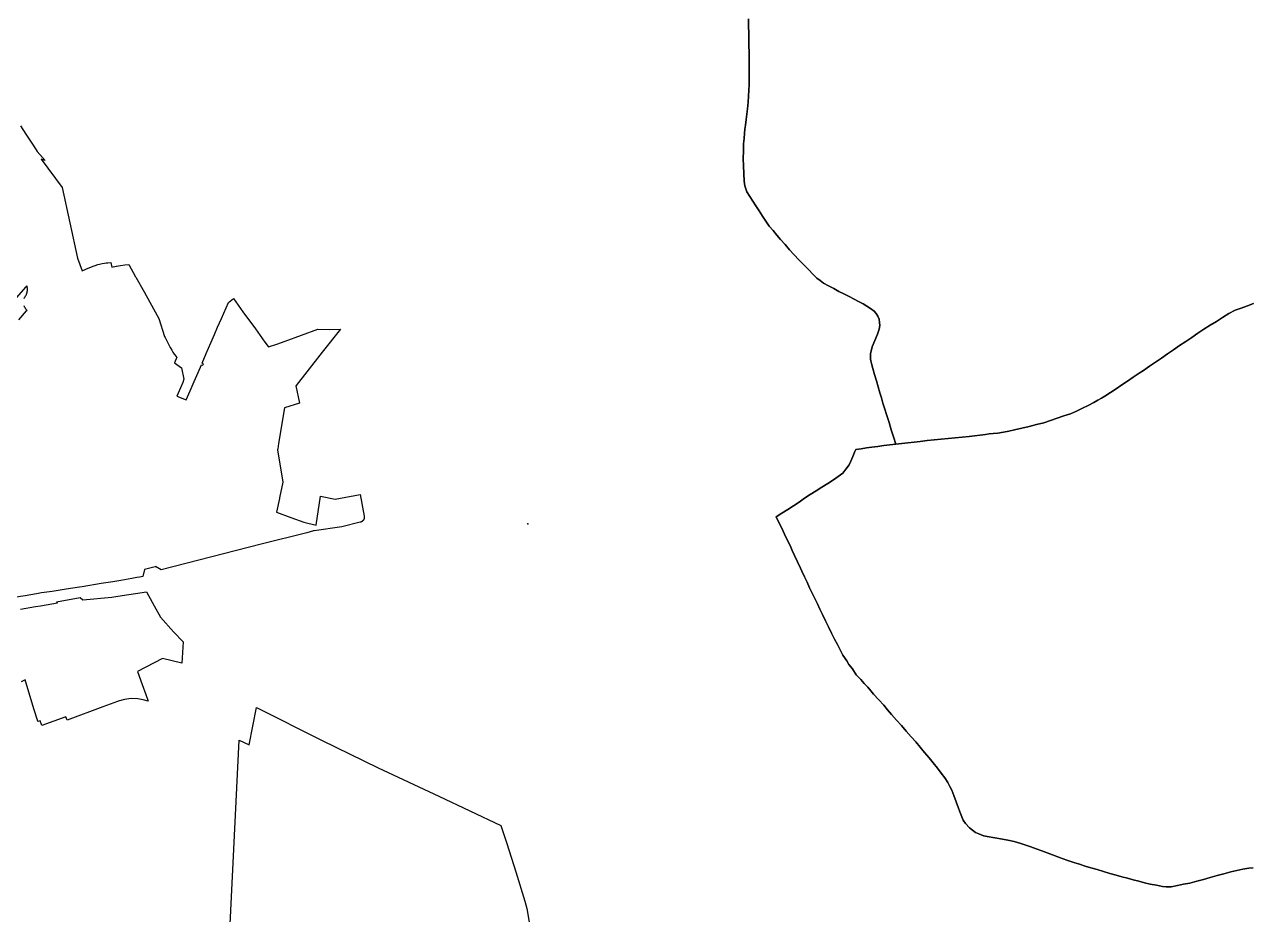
# Model space of a CAD drawing. Header units: inches. Extents: x 11258954 to 11313122, y 3645444 to 3695200.
# Drawn here: x 11271801 to 11279804, y 3666694 to 3672506 of the extents above; entities that cross this region are included whole.
import ezdxf

# ---------------------------------------------------------------- set-up
doc = ezdxf.new("R2010")
doc.units = ezdxf.units.IN
doc.header["$MEASUREMENT"] = 0
for name, color, linetype in [('EnterpriseZone', 103, 'Continuous'), ('PollingPlace', 42, 'Continuous'), ('VotingPrecinct', 233, 'Continuous'), ('Ward', 133, 'Continuous')]:
    doc.layers.add(name, color=color, linetype=linetype)

msp = doc.modelspace()

# ---------------------------------------------------------------- linework, layer by layer
at = {"layer": 'EnterpriseZone'}
for points in [[(11271774.6315, 3671845.246, 0), (11271810.099, 3671790.6215, 0), (11271843.749, 3671738.7955, 0), (11271876.5475, 3671688.281, 0), (11271884.1565, 3671676.5625, 0), (11271935.219, 3671618.8125, 0), (11271910.6565, 3671627.3125, 0), (11272046.125, 3671440.875, 0), (11272147.5, 3670980.5, 0), (11272176.969, 3670898.5625, 0), (11272201.729, 3670908.936, 0), (11272237.958, 3670922.9825, 0), (11272280.344, 3670938.125, 0), (11272290.9375, 3670941.375, 0), (11272307.0625, 3670945.5, 0), (11272323.217, 3670948.5245, 0), (11272334.4375, 3670950.0625, 0), (11272345.715, 3670950.882, 0), (11272363.625, 3670951.8125, 0), (11272371.344, 3670922.625, 0), (11272400.125, 3670928.375, 0), (11272401.7815, 3670928.625, 0), (11272428.5315, 3670932.8125, 0), (11272455.719, 3670937.1875, 0), (11272481.8125, 3670939.6875, 0), (11272526.25, 3670859.25, 0), (11272527.719, 3670856.625, 0), (11272581.125, 3670759.4375, 0), (11272642.094, 3670650.125, 0), (11272676.875, 3670585.5, 0), (11272715.9375, 3670469.8125, 0), (11272720.2815, 3670461.375, 0), (11272752.8125, 3670397.875, 0), (11272762.844, 3670380.375, 0), (11272769.844, 3670366.625, 0), (11272778.844, 3670354.375, 0), (11272790.25, 3670338.1875, 0), (11272795.3125, 3670332.8125, 0), (11272779.469, 3670297.6875, 0), (11272825.844, 3670263.375, 0), (11272840.9065, 3670189.75, 0), (11272833.75, 3670169.0625, 0), (11272804.25, 3670099.1875, 0), (11272795.5825, 3670079.5715, 0), (11272856.8135, 3670055.086, 0), (11272882.636, 3670114.7365, 0), (11272908.4585, 3670174.387, 0), (11272934.2815, 3670234.0375, 0), (11272956.131, 3670284.5115, 0), (11272965.308, 3670280.5385, 0), (11272969.281, 3670289.7155, 0), (11272960.104, 3670293.6885, 0), (11272987.913, 3670357.9275, 0), (11273018.1055, 3670427.6725, 0), (11273041.942, 3670482.735, 0), (11273061.8055, 3670528.62, 0), (11273087.2165, 3670587.3205, 0), (11273132.402, 3670691.699, 0), (11273165.1315, 3670716.088, 0), (11273227.235, 3670630.4315, 0), (11273308.3045, 3670518.617, 0), (11273370.632, 3670432.6515, 0), (11273392.2765, 3670402.799, 0), (11273394.091, 3670400.2965, 0), (11273448.281, 3670418.6835, 0), (11273503.6535, 3670437.4725, 0), (11273716.5985, 3670516.303, 0), (11273789.7578, 3670513.626, 0), (11273862.9115, 3670516.4535, 0), (11273745.1595, 3670366.819, 0), (11273729.528, 3670346.8665, 0), (11273573.456, 3670147.658, 0), (11273571.8345, 3670145.6, 0), (11273596.073, 3670034.3295, 0), (11273497.925, 3670003.152, 0), (11273459.705, 3669770.327, 0), (11273453.9005, 3669734.9645, 0), (11273452.7305, 3669727.8355, 0), (11273488.2015, 3669516.9535, 0), (11273466.085, 3669415.7415, 0), (11273465.093, 3669411.2025, 0), (11273445.5055, 3669321.564, 0), (11273539.5975, 3669287.7015, 0), (11273624.2805, 3669257.2255, 0), (11273704.4735, 3669235.823, 0), (11273733.497, 3669424.949, 0), (11273830.032, 3669407.156, 0), (11273864.8415, 3669413.542, 0), (11273992.7075, 3669436.999, 0), (11274018.615, 3669295.7755, 0), (11274018.6805, 3669295.4075, 0), (11274018.742, 3669295.0385, 0), (11274018.7995, 3669294.669, 0), (11274018.8535, 3669294.299, 0), (11274018.903, 3669293.9285, 0), (11274018.949, 3669293.5575, 0), (11274018.9905, 3669293.186, 0), (11274019.0285, 3669292.814, 0), (11274019.062, 3669292.442, 0), (11274019.092, 3669292.069, 0), (11274019.118, 3669291.696, 0), (11274019.14, 3669291.323, 0), (11274019.158, 3669290.9495, 0), (11274019.1715, 3669290.576, 0), (11274019.1815, 3669290.202, 0), (11274019.1875, 3669289.8285, 0), (11274019.1895, 3669289.4545, 0), (11274019.1875, 3669289.0805, 0), (11274019.1815, 3669288.707, 0), (11274019.1715, 3669288.333, 0), (11274019.1575, 3669287.9595, 0), (11274019.139, 3669287.586, 0), (11274019.117, 3669287.213, 0), (11274019.091, 3669286.84, 0), (11274019.061, 3669286.467, 0), (11274019.0275, 3669286.095, 0), (11274018.9895, 3669285.723, 0), (11274018.9475, 3669285.3515, 0), (11274018.9015, 3669284.9805, 0), (11274018.8515, 3669284.61, 0), (11274018.798, 3669284.24, 0), (11274018.74, 3669283.8705, 0), (11274018.6785, 3669283.5015, 0), (11274018.613, 3669283.1335, 0), (11274018.5435, 3669282.7665, 0), (11274018.47, 3669282.3995, 0), (11274018.3925, 3669282.034, 0), (11274018.311, 3669281.669, 0), (11274018.226, 3669281.305, 0), (11274018.137, 3669280.942, 0), (11274018.044, 3669280.58, 0), (11274017.9475, 3669280.2185, 0), (11274017.8465, 3669279.8585, 0), (11274017.742, 3669279.4995, 0), (11274017.634, 3669279.142, 0), (11274017.5215, 3669278.785, 0), (11274017.406, 3669278.4295, 0), (11274017.286, 3669278.0755, 0), (11274017.1625, 3669277.7225, 0), (11274017.0355, 3669277.371, 0), (11274016.9045, 3669277.021, 0), (11274016.7695, 3669276.672, 0), (11274016.631, 3669276.325, 0), (11274016.489, 3669275.979, 0), (11274016.343, 3669275.635, 0), (11274016.1935, 3669275.292, 0), (11274016.0405, 3669274.951, 0), (11274015.8835, 3669274.6115, 0), (11274015.723, 3669274.274, 0), (11274015.559, 3669273.938, 0), (11274015.3915, 3669273.604, 0), (11274015.2205, 3669273.2715, 0), (11274015.0455, 3669272.941, 0), (11274014.8675, 3669272.6125, 0), (11274014.686, 3669272.2855, 0), (11274014.5005, 3669271.9605, 0), (11274014.312, 3669271.638, 0), (11274014.12, 3669271.317, 0), (11274013.9245, 3669270.9985, 0), (11274013.7255, 3669270.682, 0), (11274013.523, 3669270.3675, 0), (11274013.3175, 3669270.0555, 0), (11274013.1085, 3669269.7455, 0), (11274012.8965, 3669269.4375, 0), (11274012.681, 3669269.132, 0), (11274012.462, 3669268.829, 0), (11274012.24, 3669268.528, 0), (11274012.015, 3669268.2295, 0), (11274011.7865, 3669267.9335, 0), (11274011.555, 3669267.64, 0), (11274011.3205, 3669267.349, 0), (11274011.0825, 3669267.0605, 0), (11274010.842, 3669266.7745, 0), (11274010.598, 3669266.491, 0), (11274010.351, 3669266.21, 0), (11274010.1015, 3669265.932, 0), (11274009.8485, 3669265.6565, 0), (11274009.5925, 3669265.384, 0), (11274009.334, 3669265.114, 0), (11274009.0725, 3669264.8465, 0), (11274008.8085, 3669264.5825, 0), (11274008.541, 3669264.321, 0), (11274008.271, 3669264.062, 0), (11274007.9985, 3669263.8065, 0), (11274007.723, 3669263.5535, 0), (11274007.445, 3669263.3035, 0), (11274007.1645, 3669263.0565, 0), (11274006.881, 3669262.8125, 0), (11274006.595, 3669262.572, 0), (11274006.3065, 3669262.334, 0), (11274006.0155, 3669262.0995, 0), (11274005.722, 3669261.8675, 0), (11274005.426, 3669261.6395, 0), (11274005.1275, 3669261.414, 0), (11274004.827, 3669261.192, 0), (11274004.524, 3669260.973, 0), (11274004.2185, 3669260.7575, 0), (11274003.9105, 3669260.5455, 0), (11274003.6005, 3669260.3365, 0), (11274003.2885, 3669260.1305, 0), (11274002.974, 3669259.928, 0), (11274002.6575, 3669259.7295, 0), (11274002.339, 3669259.5335, 0), (11274002.018, 3669259.3415, 0), (11274001.6955, 3669259.153, 0), (11274001.3705, 3669258.9675, 0), (11274001.044, 3669258.786, 0), (11274000.7155, 3669258.6075, 0), (11274000.385, 3669258.4325, 0), (11274000.0525, 3669258.2615, 0), (11273999.7185, 3669258.094, 0), (11273999.3825, 3669257.9295, 0), (11273999.0445, 3669257.769, 0), (11273998.7055, 3669257.6125, 0), (11273998.3645, 3669257.459, 0), (11273998.0215, 3669257.3095, 0), (11273997.6775, 3669257.1635, 0), (11273997.3315, 3669257.0215, 0), (11273996.9845, 3669256.883, 0), (11273996.6355, 3669256.748, 0), (11273996.2855, 3669256.617, 0), (11273995.934, 3669256.4895, 0), (11273995.581, 3669256.366, 0), (11273995.227, 3669256.2465, 0), (11273994.8715, 3669256.13, 0), (11273994.515, 3669256.018, 0), (11273994.157, 3669255.9095, 0), (11273993.7985, 3669255.805, 0), (11273993.438, 3669255.7045, 0), (11273993.077, 3669255.6075, 0), (11273992.715, 3669255.5145, 0), (11273992.705, 3669255.512, 0), (11273871.601, 3669225.116, 0), (11273692.6925, 3669199.3715, 0), (11273687.2925, 3669198.5945, 0), (11273643.782, 3669187.484, 0), (11273346.792, 3669111.6475, 0), (11272692.7775, 3668944.644, 0), (11272655.9695, 3668966.0065, 0), (11272653.4905, 3668964.8855, 0), (11272583.5315, 3668946.5625, 0), (11272574.344, 3668901, 0), (11272552.719, 3668897.5, 0), (11272535.1875, 3668894.625, 0), (11272500.719, 3668887.75, 0), (11272430.9375, 3668875.5625, 0), (11272377.125, 3668866.125, 0), (11272301.844, 3668856.375, 0), (11272177.344, 3668834.8125, 0), (11272159.3125, 3668831.875, 0), (11272072.1565, 3668817.8125, 0), (11272007.4375, 3668807.625, 0), (11271982.4065, 3668803.6875, 0), (11271912.844, 3668793.9375, 0), (11271878.8125, 3668789.125, 0), (11271804.988, 3668776.0785, 0), (11271731.8565, 3668763.5865, 0)], [(11271799.469, 3670717.0625, 0), (11271801.6875, 3670722.75, 0), (11271804.344, 3670728.1875, 0), (11271807.4375, 3670733.4375, 0), (11271810, 3670737, 0), (11271811.469, 3670739.75, 0), (11271813.0625, 3670743.0625, 0), (11271814.0625, 3670745.4375, 0), (11271814.469, 3670746.375, 0), (11271815.719, 3670749.75, 0), (11271816.844, 3670753.25, 0), (11271817.7815, 3670756.75, 0), (11271818.5625, 3670760.25, 0), (11271819.219, 3670763.875, 0), (11271819.6875, 3670767.4375, 0), (11271820, 3670771.125, 0), (11271820.1565, 3670774.6875, 0), (11271820.125, 3670778.3125, 0), (11271819.9375, 3670782, 0), (11271819.594, 3670785.625, 0), (11271819.094, 3670789.25, 0), (11271818.4375, 3670792.8125, 0), (11271817.625, 3670796.375, 0), (11271816.5625, 3670800.0625, 0), (11271808.0315, 3670790.1875, 0), (11271719.0315, 3670688.375, 0)], [(11271764.625, 3670577.5625, 0), (11271813.844, 3670635.5625, 0), (11271817.969, 3670639.4375, 0), (11271814.4375, 3670643.0625, 0), (11271810.5625, 3670647.75, 0), (11271807.094, 3670652.75, 0), (11271804.0315, 3670658, 0), (11271801.4065, 3670663.5, 0), (11271799.25, 3670669.25, 0)], [(11271775.4, 3668688.4685, 0), (11271872.0525, 3668704.6235, 0), (11271905.205, 3668710.165, 0), (11272015.643, 3668728.6245, 0), (11272009.1045, 3668736.185, 0), (11272164.119, 3668764.799, 0), (11272181.281, 3668747.9205, 0), (11272370.611, 3668765.7975, 0), (11272410.7325, 3668772.012, 0), (11272597.863, 3668801.2425, 0), (11272634.7755, 3668733.2115, 0), (11272647.175, 3668710.3585, 0), (11272687.8435, 3668635.118, 0), (11272773.854, 3668539.5945, 0), (11272836.9065, 3668474.1875, 0), (11272827.8255, 3668335.7585, 0), (11272702.7945, 3668366.855, 0), (11272538.2755, 3668281.637, 0), (11272569.439, 3668195.725, 0), (11272592.4505, 3668130.3775, 0), (11272608.0075, 3668086.198, 0), (11272574.6384, 3668096.555, 0), (11272540.231, 3668102.629, 0), (11272497.2014, 3668104.1684, 0), (11272454.4552, 3668099.0027, 0), (11272413.031, 3668087.2575, 0), (11272408.491, 3668085.58, 0), (11272311.883, 3668049.8765, 0), (11272079.2575, 3667963.9135, 0), (11272071.2855, 3667985.4875, 0), (11271914.6385, 3667927.6015, 0), (11271902.968, 3667959.1845, 0), (11271887.9075, 3667953.854, 0), (11271887.391, 3667955.574, 0), (11271863.0005, 3668036.766, 0), (11271806.2385, 3668225.7155, 0), (11271779.9145, 3668214.042, 0)], [(11273131.839, 3666408.5245, 0), (11273201.969, 3667833.37, 0), (11273266.571, 3667802.1045, 0), (11273314.8865, 3668045.6075, 0), (11273740.125, 3667831.4375, 0), (11274108.5625, 3667651.9375, 0), (11274505.4065, 3667466, 0), (11274910.6565, 3667275.8125, 0), (11274949.0315, 3667157.3125, 0), (11275007.8125, 3666972.5625, 0), (11275066.4375, 3666781.0625, 0), (11275081, 3666734.0625, 0), (11275117.6875, 3666512.6875, 0)]]:
    msp.add_polyline3d(points, dxfattribs=at)
at = {"layer": 'PollingPlace'}
msp.add_point((11275085.561, 3669245.394), dxfattribs=at)
at = {"layer": 'VotingPrecinct'}
for points in [[(11276528, 3672542.8335, 0), (11276528.0005, 3672493.25, 0), (11276528.6005, 3672451.3995, 0), (11276529.2, 3672409.5495, 0), (11276529.7995, 3672367.6995, 0), (11276530.399, 3672325.8495, 0), (11276530.999, 3672283.999, 0), (11276531, 3672234.3745, 0), (11276531.001, 3672184.75, 0), (11276530.6675, 3672148.6665, 0), (11276530.334, 3672112.5825, 0), (11276530.0005, 3672076.499, 0), (11276527.509, 3672038.25, 0), (11276525.0165, 3672000.0005, 0), (11276524.999, 3671999.751, 0), (11276519.695, 3671955.5475, 0), (11276515.463, 3671920.2815, 0), (11276511.2315, 3671885.016, 0), (11276507, 3671849.75, 0), (11276504, 3671823.5, 0), (11276500.9995, 3671797.25, 0), (11276497.9995, 3671761.6245, 0), (11276494.999, 3671725.9995, 0), (11276493.9995, 3671679.1245, 0), (11276492.9995, 3671632.2495, 0), (11276494.8875, 3671582.288, 0), (11276496.775, 3671532.3265, 0), (11276498.663, 3671482.365, 0), (11276502.9995, 3671453.75, 0), (11276516.9225, 3671413.654, 0), (11276535.9485, 3671383.1025, 0), (11276554.9745, 3671352.5515, 0), (11276574.0005, 3671322, 0), (11276596.25, 3671288.8125, 0), (11276618.4995, 3671255.6255, 0), (11276640.7495, 3671222.438, 0), (11276662.999, 3671189.251, 0), (11276687.333, 3671160.2505, 0), (11276711.667, 3671131.2505, 0), (11276736.001, 3671102.2505, 0), (11276765.6675, 3671068.834, 0), (11276795.3335, 3671035.417, 0), (11276824.9995, 3671002.0005, 0), (11276856.667, 3670969.084, 0), (11276888.334, 3670936.167, 0), (11276920.001, 3670903.2505, 0), (11276947, 3670876.3755, 0), (11276973.999, 3670849.5005, 0), (11276994.9995, 3670833.625, 0), (11277016, 3670817.7495, 0), (11277049.667, 3670799.4995, 0), (11277083.3335, 3670781.2495, 0), (11277117.0005, 3670762.9995, 0), (11277150.3335, 3670746.3325, 0), (11277183.667, 3670729.666, 0), (11277217.0005, 3670712.999, 0), (11277246.02, 3670697.6215, 0), (11277275.0395, 3670682.244, 0), (11277298.88, 3670666.901, 0), (11277322.721, 3670651.5575, 0), (11277347, 3670633.25, 0), (11277360.0165, 3670618.983, 0), (11277372.291, 3670600.5715, 0), (11277378.9995, 3670581.2495, 0), (11277382.677, 3670560.9155, 0), (11277383.9995, 3670540, 0), (11277379.8445, 3670517.483, 0), (11277370.0005, 3670485.0005, 0), (11277352.5, 3670442.875, 0), (11277334.9995, 3670400.7495, 0), (11277324.0005, 3670356.5005, 0), (11277324, 3670320.4995, 0), (11277325, 3670309.5005, 0), (11277332.0005, 3670284.3755, 0), (11277339.0005, 3670259.25, 0), (11277350.25, 3670219.688, 0), (11277361.5, 3670180.125, 0), (11277372.75, 3670140.563, 0), (11277383.9995, 3670101.0005, 0), (11277394.1375, 3670067.3495, 0), (11277404.2755, 3670033.6985, 0), (11277414.413, 3670000.0475, 0), (11277414.4285, 3670000, 0), (11277429.382, 3669953.1275, 0), (11277444.3355, 3669906.255, 0), (11277459.289, 3669859.383, 0), (11277474.243, 3669812.51, 0), (11277489.196, 3669765.638, 0), (11277450.147, 3669760.791, 0), (11277411.098, 3669755.9435, 0), (11277372.049, 3669751.0965, 0), (11277333, 3669746.2495, 0), (11277297.693, 3669741.143, 0), (11277262.3855, 3669736.0365, 0), (11277227.0785, 3669730.93, 0), (11277221.399, 3669717.6575, 0), (11277207.681, 3669685.5965, 0), (11277193.9625, 3669653.535, 0), (11277184, 3669630.2495, 0), (11277163.0005, 3669603, 0), (11277142.0005, 3669575.7505, 0), (11277112.0005, 3669554.5005, 0), (11277082.0005, 3669533.2505, 0), (11277044, 3669509.1255, 0), (11277006, 3669485, 0), (11276967.9995, 3669460.8745, 0), (11276929.9995, 3669436.7495, 0), (11276893.6665, 3669412.2495, 0), (11276857.3335, 3669387.7495, 0), (11276821.0005, 3669363.2495, 0), (11276783.29, 3669339.424, 0), (11276745.5795, 3669315.599, 0), (11276707.869, 3669291.7735, 0), (11276725.895, 3669254.119, 0), (11276743.9215, 3669216.4645, 0), (11276761.948, 3669178.81, 0), (11276779.974, 3669141.1555, 0), (11276798.0005, 3669103.501, 0), (11276812.5, 3669070.751, 0), (11276826.9995, 3669038.0005, 0), (11276846.9995, 3668996.5005, 0), (11276866.9995, 3668955, 0), (11276874.9995, 3668935.2505, 0), (11276892, 3668899.5, 0), (11276909, 3668863.75, 0), (11276926, 3668827.9995, 0), (11276943.0005, 3668792.249, 0), (11276959.7505, 3668757.249, 0), (11276976.5, 3668722.249, 0), (11276993.25, 3668687.2495, 0), (11277009.9995, 3668652.2495, 0), (11277029.75, 3668611.937, 0), (11277049.5, 3668571.625, 0), (11277069.25, 3668531.3125, 0), (11277089, 3668491, 0), (11277107, 3668456.4165, 0), (11277124.9995, 3668421.833, 0), (11277142.9995, 3668387.2495, 0), (11277168.0005, 3668349.75, 0), (11277180.999, 3668325.7495, 0), (11277204.999, 3668298.5, 0), (11277230.1895, 3668259.084, 0), (11277237.0005, 3668253.499, 0), (11277259.6665, 3668228.416, 0), (11277282.3325, 3668203.333, 0), (11277304.999, 3668178.25, 0), (11277324.4995, 3668155.3755, 0), (11277344, 3668132.5005, 0), (11277377, 3668096.375, 0), (11277410, 3668060.2495, 0), (11277435.3945, 3668030.125, 0), (11277460.7895, 3668000, 0), (11277492.842, 3667963.8125, 0), (11277524.895, 3667927.6255, 0), (11277556.9475, 3667891.438, 0), (11277589.0005, 3667855.2505, 0), (11277618.2505, 3667820.7505, 0), (11277647.5005, 3667786.251, 0), (11277676.75, 3667751.7505, 0), (11277706, 3667717.2505, 0), (11277733.5, 3667683.3675, 0), (11277760.9995, 3667649.484, 0), (11277784.5, 3667617.742, 0), (11277808.0005, 3667586, 0), (11277829, 3667555.4995, 0), (11277841.5, 3667530.625, 0), (11277854, 3667505.75, 0), (11277868.0005, 3667471.751, 0), (11277882.5, 3667429.7505, 0), (11277896.9995, 3667387.75, 0), (11277909.999, 3667353.7505, 0), (11277929.0005, 3667310.25, 0), (11277943, 3667287.251, 0), (11277970.0005, 3667258.9995, 0), (11278008, 3667230.5, 0), (11278029.999, 3667220.2505, 0), (11278044.999, 3667213.5005, 0), (11278060.893, 3667208.69, 0), (11278064, 3667207.749, 0), (11278086.0005, 3667202.25, 0), (11278135, 3667194.2505, 0), (11278183.9995, 3667186.2505, 0), (11278219.9995, 3667180.001, 0), (11278261.0005, 3667170.2505, 0), (11278305.0005, 3667157.249, 0), (11278337.5, 3667146.6245, 0), (11278369.9995, 3667135.9995, 0), (11278405.5, 3667122.687, 0), (11278441, 3667109.375, 0), (11278476.5005, 3667096.062, 0), (11278512.0005, 3667082.75, 0), (11278558.0005, 3667066.25, 0), (11278604.0005, 3667049.7495, 0), (11278650.0005, 3667033.2495, 0), (11278687.334, 3667021.9165, 0), (11278724.6675, 3667010.5835, 0), (11278762.001, 3666999.2505, 0), (11278803.501, 3666986.8755, 0), (11278845.001, 3666974.5005, 0), (11278886.5005, 3666962.1255, 0), (11278928.0005, 3666949.7505, 0), (11278964.0005, 3666940.25, 0), (11279000, 3666930.75, 0), (11279037.5, 3666920.937, 0), (11279074.9995, 3666911.125, 0), (11279112.4995, 3666901.312, 0), (11279149.9995, 3666891.4995, 0), (11279189.4995, 3666884.4995, 0), (11279228.9995, 3666877.4995, 0), (11279254, 3666874.5005, 0), (11279285.9995, 3666874.5005, 0), (11279326.6665, 3666882.8335, 0), (11279367.3335, 3666891.1665, 0), (11279408.0005, 3666899.4995, 0), (11279452.5005, 3666911.541, 0), (11279497, 3666923.583, 0), (11279541.5, 3666935.6245, 0), (11279586, 3666947.666, 0), (11279630.5, 3666959.7075, 0), (11279675, 3666971.749, 0), (11279714, 3666980.499, 0), (11279752.9995, 3666989.249, 0), (11279792.0005, 3666997.25, 0), (11279821, 3666999.0005, 0)], [(11279824.0005, 3670684.7495, 0), (11279784.0005, 3670669.7495, 0), (11279743.9995, 3670654.75, 0), (11279703.9995, 3670639.75, 0), (11279662.9995, 3670618, 0), (11279622, 3670592.8125, 0), (11279581, 3670567.6255, 0), (11279540.0005, 3670542.438, 0), (11279499.0005, 3670517.2505, 0), (11279459.6005, 3670490.2255, 0), (11279420.2005, 3670463.2, 0), (11279380.8005, 3670436.1755, 0), (11279341.4005, 3670409.15, 0), (11279302.0005, 3670382.125, 0), (11279262.6, 3670355.0995, 0), (11279223.2, 3670328.0745, 0), (11279183.8, 3670301.0495, 0), (11279144.4, 3670274.0245, 0), (11279105, 3670246.999, 0), (11279078, 3670228.9995, 0), (11279039, 3670203, 0), (11278999.9995, 3670177.0005, 0), (11278963.2495, 3670152.5005, 0), (11278926.4995, 3670128, 0), (11278889.749, 3670103.4995, 0), (11278852.999, 3670078.999, 0), (11278830.5, 3670066, 0), (11278808.0005, 3670053.001, 0), (11278781, 3670037.0005, 0), (11278744.5005, 3670018.5005, 0), (11278708.0005, 3670000.0005, 0), (11278668, 3669982.1255, 0), (11278628, 3669964.2505, 0), (11278584.75, 3669949.5625, 0), (11278541.5005, 3669934.8755, 0), (11278498.2505, 3669920.188, 0), (11278455.0005, 3669905.5, 0), (11278407.2505, 3669893.6875, 0), (11278359.5005, 3669881.875, 0), (11278311.7505, 3669870.062, 0), (11278264, 3669858.2495, 0), (11278227.333, 3669851.583, 0), (11278190.6665, 3669844.9165, 0), (11278153.9995, 3669838.25, 0), (11278123.9995, 3669835.0005, 0), (11278098.9995, 3669832.375, 0), (11278073.9995, 3669829.749, 0), (11278038.333, 3669825.4165, 0), (11278002.666, 3669821.0835, 0), (11277966.9995, 3669816.751, 0), (11277921.2855, 3669812.0365, 0), (11277875.5715, 3669807.322, 0), (11277829.857, 3669802.6075, 0), (11277784.143, 3669797.893, 0), (11277738.429, 3669793.1785, 0), (11277692.715, 3669788.464, 0), (11277647.0005, 3669783.7495, 0), (11277607.5495, 3669779.2215, 0), (11277568.0985, 3669774.6935, 0), (11277528.647, 3669770.166, 0), (11277489.196, 3669765.638, 0), (11277474.243, 3669812.51, 0), (11277459.289, 3669859.383, 0), (11277444.3355, 3669906.255, 0), (11277429.382, 3669953.1275, 0), (11277414.4285, 3670000, 0), (11277414.413, 3670000.0475, 0), (11277404.2755, 3670033.6985, 0), (11277394.1375, 3670067.3495, 0), (11277383.9995, 3670101.0005, 0), (11277372.75, 3670140.563, 0), (11277361.5, 3670180.125, 0), (11277350.25, 3670219.688, 0), (11277339.0005, 3670259.25, 0), (11277332.0005, 3670284.3755, 0), (11277325, 3670309.5005, 0), (11277324, 3670320.4995, 0), (11277324.0005, 3670356.5005, 0), (11277334.9995, 3670400.7495, 0), (11277352.5, 3670442.875, 0), (11277370.0005, 3670485.0005, 0), (11277379.8445, 3670517.483, 0), (11277383.9995, 3670540, 0), (11277382.677, 3670560.9155, 0), (11277378.9995, 3670581.2495, 0), (11277372.291, 3670600.5715, 0), (11277360.0165, 3670618.983, 0), (11277347, 3670633.25, 0), (11277322.721, 3670651.5575, 0), (11277298.88, 3670666.901, 0), (11277275.0395, 3670682.244, 0), (11277246.02, 3670697.6215, 0), (11277217.0005, 3670712.999, 0), (11277183.667, 3670729.666, 0), (11277150.3335, 3670746.3325, 0), (11277117.0005, 3670762.9995, 0), (11277083.3335, 3670781.2495, 0), (11277049.667, 3670799.4995, 0), (11277016, 3670817.7495, 0), (11276994.9995, 3670833.625, 0), (11276973.999, 3670849.5005, 0), (11276947, 3670876.3755, 0), (11276920.001, 3670903.2505, 0), (11276888.334, 3670936.167, 0), (11276856.667, 3670969.084, 0), (11276824.9995, 3671002.0005, 0), (11276795.3335, 3671035.417, 0), (11276765.6675, 3671068.834, 0), (11276736.001, 3671102.2505, 0), (11276711.667, 3671131.2505, 0), (11276687.333, 3671160.2505, 0), (11276662.999, 3671189.251, 0), (11276640.7495, 3671222.438, 0), (11276618.4995, 3671255.6255, 0), (11276596.25, 3671288.8125, 0), (11276574.0005, 3671322, 0), (11276554.9745, 3671352.5515, 0), (11276535.9485, 3671383.1025, 0), (11276516.9225, 3671413.654, 0), (11276502.9995, 3671453.75, 0), (11276498.663, 3671482.365, 0), (11276496.775, 3671532.3265, 0), (11276494.8875, 3671582.288, 0), (11276492.9995, 3671632.2495, 0), (11276493.9995, 3671679.1245, 0), (11276494.999, 3671725.9995, 0), (11276497.9995, 3671761.6245, 0), (11276500.9995, 3671797.25, 0), (11276504, 3671823.5, 0), (11276507, 3671849.75, 0), (11276511.2315, 3671885.016, 0), (11276515.463, 3671920.2815, 0), (11276519.695, 3671955.5475, 0), (11276524.999, 3671999.751, 0), (11276525.0165, 3672000.0005, 0), (11276527.509, 3672038.25, 0), (11276530.0005, 3672076.499, 0), (11276530.334, 3672112.5825, 0), (11276530.6675, 3672148.6665, 0), (11276531.001, 3672184.75, 0), (11276531, 3672234.3745, 0), (11276530.999, 3672283.999, 0), (11276530.399, 3672325.8495, 0), (11276529.7995, 3672367.6995, 0), (11276529.2, 3672409.5495, 0), (11276528.6005, 3672451.3995, 0), (11276528.0005, 3672493.25, 0), (11276528, 3672542.8335, 0)], [(11279821, 3666999.0005, 0), (11279792.0005, 3666997.25, 0), (11279752.9995, 3666989.249, 0), (11279714, 3666980.499, 0), (11279675, 3666971.749, 0), (11279630.5, 3666959.7075, 0), (11279586, 3666947.666, 0), (11279541.5, 3666935.6245, 0), (11279497, 3666923.583, 0), (11279452.5005, 3666911.541, 0), (11279408.0005, 3666899.4995, 0), (11279367.3335, 3666891.1665, 0), (11279326.6665, 3666882.8335, 0), (11279285.9995, 3666874.5005, 0), (11279254, 3666874.5005, 0), (11279228.9995, 3666877.4995, 0), (11279189.4995, 3666884.4995, 0), (11279149.9995, 3666891.4995, 0), (11279112.4995, 3666901.312, 0), (11279074.9995, 3666911.125, 0), (11279037.5, 3666920.937, 0), (11279000, 3666930.75, 0), (11278964.0005, 3666940.25, 0), (11278928.0005, 3666949.7505, 0), (11278886.5005, 3666962.1255, 0), (11278845.001, 3666974.5005, 0), (11278803.501, 3666986.8755, 0), (11278762.001, 3666999.2505, 0), (11278724.6675, 3667010.5835, 0), (11278687.334, 3667021.9165, 0), (11278650.0005, 3667033.2495, 0), (11278604.0005, 3667049.7495, 0), (11278558.0005, 3667066.25, 0), (11278512.0005, 3667082.75, 0), (11278476.5005, 3667096.062, 0), (11278441, 3667109.375, 0), (11278405.5, 3667122.687, 0), (11278369.9995, 3667135.9995, 0), (11278337.5, 3667146.6245, 0), (11278305.0005, 3667157.249, 0), (11278261.0005, 3667170.2505, 0), (11278219.9995, 3667180.001, 0), (11278183.9995, 3667186.2505, 0), (11278135, 3667194.2505, 0), (11278086.0005, 3667202.25, 0), (11278064, 3667207.749, 0), (11278060.893, 3667208.69, 0), (11278044.999, 3667213.5005, 0), (11278029.999, 3667220.2505, 0), (11278008, 3667230.5, 0), (11277970.0005, 3667258.9995, 0), (11277943, 3667287.251, 0), (11277929.0005, 3667310.25, 0), (11277909.999, 3667353.7505, 0), (11277896.9995, 3667387.75, 0), (11277882.5, 3667429.7505, 0), (11277868.0005, 3667471.751, 0), (11277854, 3667505.75, 0), (11277841.5, 3667530.625, 0), (11277829, 3667555.4995, 0), (11277808.0005, 3667586, 0), (11277784.5, 3667617.742, 0), (11277760.9995, 3667649.484, 0), (11277733.5, 3667683.3675, 0), (11277706, 3667717.2505, 0), (11277676.75, 3667751.7505, 0), (11277647.5005, 3667786.251, 0), (11277618.2505, 3667820.7505, 0), (11277589.0005, 3667855.2505, 0), (11277556.9475, 3667891.438, 0), (11277524.895, 3667927.6255, 0), (11277492.842, 3667963.8125, 0), (11277460.7895, 3668000, 0), (11277435.3945, 3668030.125, 0), (11277410, 3668060.2495, 0), (11277377, 3668096.375, 0), (11277344, 3668132.5005, 0), (11277324.4995, 3668155.3755, 0), (11277304.999, 3668178.25, 0), (11277282.3325, 3668203.333, 0), (11277259.6665, 3668228.416, 0), (11277237.0005, 3668253.499, 0), (11277230.1895, 3668259.084, 0), (11277204.999, 3668298.5, 0), (11277180.999, 3668325.7495, 0), (11277168.0005, 3668349.75, 0), (11277142.9995, 3668387.2495, 0), (11277124.9995, 3668421.833, 0), (11277107, 3668456.4165, 0), (11277089, 3668491, 0), (11277069.25, 3668531.3125, 0), (11277049.5, 3668571.625, 0), (11277029.75, 3668611.937, 0), (11277009.9995, 3668652.2495, 0), (11276993.25, 3668687.2495, 0), (11276976.5, 3668722.249, 0), (11276959.7505, 3668757.249, 0), (11276943.0005, 3668792.249, 0), (11276926, 3668827.9995, 0), (11276909, 3668863.75, 0), (11276892, 3668899.5, 0), (11276874.9995, 3668935.2505, 0), (11276866.9995, 3668955, 0), (11276846.9995, 3668996.5005, 0), (11276826.9995, 3669038.0005, 0), (11276812.5, 3669070.751, 0), (11276798.0005, 3669103.501, 0), (11276779.974, 3669141.1555, 0), (11276761.948, 3669178.81, 0), (11276743.9215, 3669216.4645, 0), (11276725.895, 3669254.119, 0), (11276707.869, 3669291.7735, 0), (11276745.5795, 3669315.599, 0), (11276783.29, 3669339.424, 0), (11276821.0005, 3669363.2495, 0), (11276857.3335, 3669387.7495, 0), (11276893.6665, 3669412.2495, 0), (11276929.9995, 3669436.7495, 0), (11276967.9995, 3669460.8745, 0), (11277006, 3669485, 0), (11277044, 3669509.1255, 0), (11277082.0005, 3669533.2505, 0), (11277112.0005, 3669554.5005, 0), (11277142.0005, 3669575.7505, 0), (11277163.0005, 3669603, 0), (11277184, 3669630.2495, 0), (11277193.9625, 3669653.535, 0), (11277207.681, 3669685.5965, 0), (11277221.399, 3669717.6575, 0), (11277227.0785, 3669730.93, 0), (11277262.3855, 3669736.0365, 0), (11277297.693, 3669741.143, 0), (11277333, 3669746.2495, 0), (11277372.049, 3669751.0965, 0), (11277411.098, 3669755.9435, 0), (11277450.147, 3669760.791, 0), (11277489.196, 3669765.638, 0), (11277528.647, 3669770.166, 0), (11277568.0985, 3669774.6935, 0), (11277607.5495, 3669779.2215, 0), (11277647.0005, 3669783.7495, 0), (11277692.715, 3669788.464, 0), (11277738.429, 3669793.1785, 0), (11277784.143, 3669797.893, 0), (11277829.857, 3669802.6075, 0), (11277875.5715, 3669807.322, 0), (11277921.2855, 3669812.0365, 0), (11277966.9995, 3669816.751, 0), (11278002.666, 3669821.0835, 0), (11278038.333, 3669825.4165, 0), (11278073.9995, 3669829.749, 0), (11278098.9995, 3669832.375, 0), (11278123.9995, 3669835.0005, 0), (11278153.9995, 3669838.25, 0), (11278190.6665, 3669844.9165, 0), (11278227.333, 3669851.583, 0), (11278264, 3669858.2495, 0), (11278311.7505, 3669870.062, 0), (11278359.5005, 3669881.875, 0), (11278407.2505, 3669893.6875, 0), (11278455.0005, 3669905.5, 0), (11278498.2505, 3669920.188, 0), (11278541.5005, 3669934.8755, 0), (11278584.75, 3669949.5625, 0), (11278628, 3669964.2505, 0), (11278668, 3669982.1255, 0), (11278708.0005, 3670000.0005, 0), (11278744.5005, 3670018.5005, 0), (11278781, 3670037.0005, 0), (11278808.0005, 3670053.001, 0), (11278830.5, 3670066, 0), (11278852.999, 3670078.999, 0), (11278889.749, 3670103.4995, 0), (11278926.4995, 3670128, 0), (11278963.2495, 3670152.5005, 0), (11278999.9995, 3670177.0005, 0), (11279039, 3670203, 0), (11279078, 3670228.9995, 0), (11279105, 3670246.999, 0), (11279144.4, 3670274.0245, 0), (11279183.8, 3670301.0495, 0), (11279223.2, 3670328.0745, 0), (11279262.6, 3670355.0995, 0), (11279302.0005, 3670382.125, 0), (11279341.4005, 3670409.15, 0), (11279380.8005, 3670436.1755, 0), (11279420.2005, 3670463.2, 0), (11279459.6005, 3670490.2255, 0), (11279499.0005, 3670517.2505, 0), (11279540.0005, 3670542.438, 0), (11279581, 3670567.6255, 0), (11279622, 3670592.8125, 0), (11279662.9995, 3670618, 0), (11279703.9995, 3670639.75, 0), (11279743.9995, 3670654.75, 0), (11279784.0005, 3670669.7495, 0), (11279824.0005, 3670684.7495, 0)]]:
    msp.add_polyline3d(points, dxfattribs=at)
at = {"layer": 'Ward'}
for points in [[(11276528, 3672542.8335, 0), (11276528.0005, 3672493.25, 0), (11276528.6005, 3672451.3995, 0), (11276529.2, 3672409.5495, 0), (11276529.7995, 3672367.6995, 0), (11276530.399, 3672325.8495, 0), (11276530.999, 3672283.999, 0), (11276531, 3672234.3745, 0), (11276531.001, 3672184.75, 0), (11276530.6675, 3672148.6665, 0), (11276530.334, 3672112.5825, 0), (11276530.0005, 3672076.499, 0), (11276527.509, 3672038.25, 0), (11276525.0165, 3672000.0005, 0), (11276524.999, 3671999.751, 0), (11276519.695, 3671955.5475, 0), (11276515.463, 3671920.2815, 0), (11276511.2315, 3671885.016, 0), (11276507, 3671849.75, 0), (11276504, 3671823.5, 0), (11276500.9995, 3671797.25, 0), (11276497.9995, 3671761.6245, 0), (11276494.999, 3671725.9995, 0), (11276493.9995, 3671679.1245, 0), (11276492.9995, 3671632.2495, 0), (11276494.8875, 3671582.288, 0), (11276496.775, 3671532.3265, 0), (11276498.663, 3671482.365, 0), (11276502.9995, 3671453.75, 0), (11276516.9225, 3671413.654, 0), (11276535.9485, 3671383.1025, 0), (11276554.9745, 3671352.5515, 0), (11276574.0005, 3671322, 0), (11276596.25, 3671288.8125, 0), (11276618.4995, 3671255.6255, 0), (11276640.7495, 3671222.438, 0), (11276662.999, 3671189.251, 0), (11276687.333, 3671160.2505, 0), (11276711.667, 3671131.2505, 0), (11276736.001, 3671102.2505, 0), (11276765.6675, 3671068.834, 0), (11276795.3335, 3671035.417, 0), (11276824.9995, 3671002.0005, 0), (11276856.667, 3670969.084, 0), (11276888.334, 3670936.167, 0), (11276920.001, 3670903.2505, 0), (11276947, 3670876.3755, 0), (11276973.999, 3670849.5005, 0), (11276994.9995, 3670833.625, 0), (11277016, 3670817.7495, 0), (11277049.667, 3670799.4995, 0), (11277083.3335, 3670781.2495, 0), (11277117.0005, 3670762.9995, 0), (11277150.3335, 3670746.3325, 0), (11277183.667, 3670729.666, 0), (11277217.0005, 3670712.999, 0), (11277246.02, 3670697.6215, 0), (11277275.0395, 3670682.244, 0), (11277298.88, 3670666.901, 0), (11277322.721, 3670651.5575, 0), (11277347, 3670633.25, 0), (11277360.0165, 3670618.983, 0), (11277372.291, 3670600.5715, 0), (11277378.9995, 3670581.2495, 0), (11277382.677, 3670560.9155, 0), (11277383.9995, 3670540, 0), (11277379.8445, 3670517.483, 0), (11277370.0005, 3670485.0005, 0), (11277352.5, 3670442.875, 0), (11277334.9995, 3670400.7495, 0), (11277324.0005, 3670356.5005, 0), (11277324, 3670320.4995, 0), (11277325, 3670309.5005, 0), (11277332.0005, 3670284.3755, 0), (11277339.0005, 3670259.25, 0), (11277350.25, 3670219.688, 0), (11277361.5, 3670180.125, 0), (11277372.75, 3670140.563, 0), (11277383.9995, 3670101.0005, 0), (11277394.1375, 3670067.3495, 0), (11277404.2755, 3670033.6985, 0), (11277414.413, 3670000.0475, 0), (11277414.4285, 3670000, 0), (11277429.382, 3669953.1275, 0), (11277444.3355, 3669906.255, 0), (11277459.289, 3669859.383, 0), (11277474.243, 3669812.51, 0), (11277489.196, 3669765.638, 0), (11277450.147, 3669760.791, 0), (11277411.098, 3669755.9435, 0), (11277372.049, 3669751.0965, 0), (11277333, 3669746.2495, 0), (11277297.693, 3669741.143, 0), (11277262.3855, 3669736.0365, 0), (11277227.0785, 3669730.93, 0), (11277221.399, 3669717.6575, 0), (11277207.681, 3669685.5965, 0), (11277193.9625, 3669653.535, 0), (11277184, 3669630.2495, 0), (11277163.0005, 3669603, 0), (11277142.0005, 3669575.7505, 0), (11277112.0005, 3669554.5005, 0), (11277082.0005, 3669533.2505, 0), (11277044, 3669509.1255, 0), (11277006, 3669485, 0), (11276967.9995, 3669460.8745, 0), (11276929.9995, 3669436.7495, 0), (11276893.6665, 3669412.2495, 0), (11276857.3335, 3669387.7495, 0), (11276821.0005, 3669363.2495, 0), (11276783.29, 3669339.424, 0), (11276745.5795, 3669315.599, 0), (11276707.869, 3669291.7735, 0), (11276725.895, 3669254.119, 0), (11276743.9215, 3669216.4645, 0), (11276761.948, 3669178.81, 0), (11276779.974, 3669141.1555, 0), (11276798.0005, 3669103.501, 0), (11276812.5, 3669070.751, 0), (11276826.9995, 3669038.0005, 0), (11276846.9995, 3668996.5005, 0), (11276866.9995, 3668955, 0), (11276874.9995, 3668935.2505, 0), (11276892, 3668899.5, 0), (11276909, 3668863.75, 0), (11276926, 3668827.9995, 0), (11276943.0005, 3668792.249, 0), (11276959.7505, 3668757.249, 0), (11276976.5, 3668722.249, 0), (11276993.25, 3668687.2495, 0), (11277009.9995, 3668652.2495, 0), (11277029.75, 3668611.937, 0), (11277049.5, 3668571.625, 0), (11277069.25, 3668531.3125, 0), (11277089, 3668491, 0), (11277107, 3668456.4165, 0), (11277124.9995, 3668421.833, 0), (11277142.9995, 3668387.2495, 0), (11277168.0005, 3668349.75, 0), (11277180.999, 3668325.7495, 0), (11277204.999, 3668298.5, 0), (11277230.1895, 3668259.084, 0), (11277237.0005, 3668253.499, 0), (11277259.6665, 3668228.416, 0), (11277282.3325, 3668203.333, 0), (11277304.999, 3668178.25, 0), (11277324.4995, 3668155.3755, 0), (11277344, 3668132.5005, 0), (11277377, 3668096.375, 0), (11277410, 3668060.2495, 0), (11277435.3945, 3668030.125, 0), (11277460.7895, 3668000, 0), (11277492.842, 3667963.8125, 0), (11277524.895, 3667927.6255, 0), (11277556.9475, 3667891.438, 0), (11277589.0005, 3667855.2505, 0), (11277618.2505, 3667820.7505, 0), (11277647.5005, 3667786.251, 0), (11277676.75, 3667751.7505, 0), (11277706, 3667717.2505, 0), (11277733.5, 3667683.3675, 0), (11277760.9995, 3667649.484, 0), (11277784.5, 3667617.742, 0), (11277808.0005, 3667586, 0), (11277829, 3667555.4995, 0), (11277841.5, 3667530.625, 0), (11277854, 3667505.75, 0), (11277868.0005, 3667471.751, 0), (11277882.5, 3667429.7505, 0), (11277896.9995, 3667387.75, 0), (11277909.999, 3667353.7505, 0), (11277929.0005, 3667310.25, 0), (11277943, 3667287.251, 0), (11277970.0005, 3667258.9995, 0), (11278008, 3667230.5, 0), (11278029.999, 3667220.2505, 0), (11278044.999, 3667213.5005, 0), (11278060.893, 3667208.69, 0), (11278064, 3667207.749, 0), (11278086.0005, 3667202.25, 0), (11278135, 3667194.2505, 0), (11278183.9995, 3667186.2505, 0), (11278219.9995, 3667180.001, 0), (11278261.0005, 3667170.2505, 0), (11278305.0005, 3667157.249, 0), (11278337.5, 3667146.6245, 0), (11278369.9995, 3667135.9995, 0), (11278405.5, 3667122.687, 0), (11278441, 3667109.375, 0), (11278476.5005, 3667096.062, 0), (11278512.0005, 3667082.75, 0), (11278558.0005, 3667066.25, 0), (11278604.0005, 3667049.7495, 0), (11278650.0005, 3667033.2495, 0), (11278687.334, 3667021.9165, 0), (11278724.6675, 3667010.5835, 0), (11278762.001, 3666999.2505, 0), (11278803.501, 3666986.8755, 0), (11278845.001, 3666974.5005, 0), (11278886.5005, 3666962.1255, 0), (11278928.0005, 3666949.7505, 0), (11278964.0005, 3666940.25, 0), (11279000, 3666930.75, 0), (11279037.5, 3666920.937, 0), (11279074.9995, 3666911.125, 0), (11279112.4995, 3666901.312, 0), (11279149.9995, 3666891.4995, 0), (11279189.4995, 3666884.4995, 0), (11279228.9995, 3666877.4995, 0), (11279254, 3666874.5005, 0), (11279285.9995, 3666874.5005, 0), (11279326.6665, 3666882.8335, 0), (11279367.3335, 3666891.1665, 0), (11279408.0005, 3666899.4995, 0), (11279452.5005, 3666911.541, 0), (11279497, 3666923.583, 0), (11279541.5, 3666935.6245, 0), (11279586, 3666947.666, 0), (11279630.5, 3666959.7075, 0), (11279675, 3666971.749, 0), (11279714, 3666980.499, 0), (11279752.9995, 3666989.249, 0), (11279792.0005, 3666997.25, 0), (11279821, 3666999.0005, 0)], [(11279821, 3666999.0005, 0), (11279792.0005, 3666997.25, 0), (11279752.9995, 3666989.249, 0), (11279714, 3666980.499, 0), (11279675, 3666971.749, 0), (11279630.5, 3666959.7075, 0), (11279586, 3666947.666, 0), (11279541.5, 3666935.6245, 0), (11279497, 3666923.583, 0), (11279452.5005, 3666911.541, 0), (11279408.0005, 3666899.4995, 0), (11279367.3335, 3666891.1665, 0), (11279326.6665, 3666882.8335, 0), (11279285.9995, 3666874.5005, 0), (11279254, 3666874.5005, 0), (11279228.9995, 3666877.4995, 0), (11279189.4995, 3666884.4995, 0), (11279149.9995, 3666891.4995, 0), (11279112.4995, 3666901.312, 0), (11279074.9995, 3666911.125, 0), (11279037.5, 3666920.937, 0), (11279000, 3666930.75, 0), (11278964.0005, 3666940.25, 0), (11278928.0005, 3666949.7505, 0), (11278886.5005, 3666962.1255, 0), (11278845.001, 3666974.5005, 0), (11278803.501, 3666986.8755, 0), (11278762.001, 3666999.2505, 0), (11278724.6675, 3667010.5835, 0), (11278687.334, 3667021.9165, 0), (11278650.0005, 3667033.2495, 0), (11278604.0005, 3667049.7495, 0), (11278558.0005, 3667066.25, 0), (11278512.0005, 3667082.75, 0), (11278476.5005, 3667096.062, 0), (11278441, 3667109.375, 0), (11278405.5, 3667122.687, 0), (11278369.9995, 3667135.9995, 0), (11278337.5, 3667146.6245, 0), (11278305.0005, 3667157.249, 0), (11278261.0005, 3667170.2505, 0), (11278219.9995, 3667180.001, 0), (11278183.9995, 3667186.2505, 0), (11278135, 3667194.2505, 0), (11278086.0005, 3667202.25, 0), (11278064, 3667207.749, 0), (11278060.893, 3667208.69, 0), (11278044.999, 3667213.5005, 0), (11278029.999, 3667220.2505, 0), (11278008, 3667230.5, 0), (11277970.0005, 3667258.9995, 0), (11277943, 3667287.251, 0), (11277929.0005, 3667310.25, 0), (11277909.999, 3667353.7505, 0), (11277896.9995, 3667387.75, 0), (11277882.5, 3667429.7505, 0), (11277868.0005, 3667471.751, 0), (11277854, 3667505.75, 0), (11277841.5, 3667530.625, 0), (11277829, 3667555.4995, 0), (11277808.0005, 3667586, 0), (11277784.5, 3667617.742, 0), (11277760.9995, 3667649.484, 0), (11277733.5, 3667683.3675, 0), (11277706, 3667717.2505, 0), (11277676.75, 3667751.7505, 0), (11277647.5005, 3667786.251, 0), (11277618.2505, 3667820.7505, 0), (11277589.0005, 3667855.2505, 0), (11277556.9475, 3667891.438, 0), (11277524.895, 3667927.6255, 0), (11277492.842, 3667963.8125, 0), (11277460.7895, 3668000, 0), (11277435.3945, 3668030.125, 0), (11277410, 3668060.2495, 0), (11277377, 3668096.375, 0), (11277344, 3668132.5005, 0), (11277324.4995, 3668155.3755, 0), (11277304.999, 3668178.25, 0), (11277282.3325, 3668203.333, 0), (11277259.6665, 3668228.416, 0), (11277237.0005, 3668253.499, 0), (11277230.1895, 3668259.084, 0), (11277204.999, 3668298.5, 0), (11277180.999, 3668325.7495, 0), (11277168.0005, 3668349.75, 0), (11277142.9995, 3668387.2495, 0), (11277124.9995, 3668421.833, 0), (11277107, 3668456.4165, 0), (11277089, 3668491, 0), (11277069.25, 3668531.3125, 0), (11277049.5, 3668571.625, 0), (11277029.75, 3668611.937, 0), (11277009.9995, 3668652.2495, 0), (11276993.25, 3668687.2495, 0), (11276976.5, 3668722.249, 0), (11276959.7505, 3668757.249, 0), (11276943.0005, 3668792.249, 0), (11276926, 3668827.9995, 0), (11276909, 3668863.75, 0), (11276892, 3668899.5, 0), (11276874.9995, 3668935.2505, 0), (11276866.9995, 3668955, 0), (11276846.9995, 3668996.5005, 0), (11276826.9995, 3669038.0005, 0), (11276812.5, 3669070.751, 0), (11276798.0005, 3669103.501, 0), (11276779.974, 3669141.1555, 0), (11276761.948, 3669178.81, 0), (11276743.9215, 3669216.4645, 0), (11276725.895, 3669254.119, 0), (11276707.869, 3669291.7735, 0), (11276745.5795, 3669315.599, 0), (11276783.29, 3669339.424, 0), (11276821.0005, 3669363.2495, 0), (11276857.3335, 3669387.7495, 0), (11276893.6665, 3669412.2495, 0), (11276929.9995, 3669436.7495, 0), (11276967.9995, 3669460.8745, 0), (11277006, 3669485, 0), (11277044, 3669509.1255, 0), (11277082.0005, 3669533.2505, 0), (11277112.0005, 3669554.5005, 0), (11277142.0005, 3669575.7505, 0), (11277163.0005, 3669603, 0), (11277184, 3669630.2495, 0), (11277193.9625, 3669653.535, 0), (11277207.681, 3669685.5965, 0), (11277221.399, 3669717.6575, 0), (11277227.0785, 3669730.93, 0), (11277262.3855, 3669736.0365, 0), (11277297.693, 3669741.143, 0), (11277333, 3669746.2495, 0), (11277372.049, 3669751.0965, 0), (11277411.098, 3669755.9435, 0), (11277450.147, 3669760.791, 0), (11277489.196, 3669765.638, 0), (11277474.243, 3669812.51, 0), (11277459.289, 3669859.383, 0), (11277444.3355, 3669906.255, 0), (11277429.382, 3669953.1275, 0), (11277414.4285, 3670000, 0), (11277414.413, 3670000.0475, 0), (11277404.2755, 3670033.6985, 0), (11277394.1375, 3670067.3495, 0), (11277383.9995, 3670101.0005, 0), (11277372.75, 3670140.563, 0), (11277361.5, 3670180.125, 0), (11277350.25, 3670219.688, 0), (11277339.0005, 3670259.25, 0), (11277332.0005, 3670284.3755, 0), (11277325, 3670309.5005, 0), (11277324, 3670320.4995, 0), (11277324.0005, 3670356.5005, 0), (11277334.9995, 3670400.7495, 0), (11277352.5, 3670442.875, 0), (11277370.0005, 3670485.0005, 0), (11277379.8445, 3670517.483, 0), (11277383.9995, 3670540, 0), (11277382.677, 3670560.9155, 0), (11277378.9995, 3670581.2495, 0), (11277372.291, 3670600.5715, 0), (11277360.0165, 3670618.983, 0), (11277347, 3670633.25, 0), (11277322.721, 3670651.5575, 0), (11277298.88, 3670666.901, 0), (11277275.0395, 3670682.244, 0), (11277246.02, 3670697.6215, 0), (11277217.0005, 3670712.999, 0), (11277183.667, 3670729.666, 0), (11277150.3335, 3670746.3325, 0), (11277117.0005, 3670762.9995, 0), (11277083.3335, 3670781.2495, 0), (11277049.667, 3670799.4995, 0), (11277016, 3670817.7495, 0), (11276994.9995, 3670833.625, 0), (11276973.999, 3670849.5005, 0), (11276947, 3670876.3755, 0), (11276920.001, 3670903.2505, 0), (11276888.334, 3670936.167, 0), (11276856.667, 3670969.084, 0), (11276824.9995, 3671002.0005, 0), (11276795.3335, 3671035.417, 0), (11276765.6675, 3671068.834, 0), (11276736.001, 3671102.2505, 0), (11276711.667, 3671131.2505, 0), (11276687.333, 3671160.2505, 0), (11276662.999, 3671189.251, 0), (11276640.7495, 3671222.438, 0), (11276618.4995, 3671255.6255, 0), (11276596.25, 3671288.8125, 0), (11276574.0005, 3671322, 0), (11276554.9745, 3671352.5515, 0), (11276535.9485, 3671383.1025, 0), (11276516.9225, 3671413.654, 0), (11276502.9995, 3671453.75, 0), (11276498.663, 3671482.365, 0), (11276496.775, 3671532.3265, 0), (11276494.8875, 3671582.288, 0), (11276492.9995, 3671632.2495, 0), (11276493.9995, 3671679.1245, 0), (11276494.999, 3671725.9995, 0), (11276497.9995, 3671761.6245, 0), (11276500.9995, 3671797.25, 0), (11276504, 3671823.5, 0), (11276507, 3671849.75, 0), (11276511.2315, 3671885.016, 0), (11276515.463, 3671920.2815, 0), (11276519.695, 3671955.5475, 0), (11276524.999, 3671999.751, 0), (11276525.0165, 3672000.0005, 0), (11276527.509, 3672038.25, 0), (11276530.0005, 3672076.499, 0), (11276530.334, 3672112.5825, 0), (11276530.6675, 3672148.6665, 0), (11276531.001, 3672184.75, 0), (11276531, 3672234.3745, 0), (11276530.999, 3672283.999, 0), (11276530.399, 3672325.8495, 0), (11276529.7995, 3672367.6995, 0), (11276529.2, 3672409.5495, 0), (11276528.6005, 3672451.3995, 0), (11276528.0005, 3672493.25, 0), (11276528, 3672542.8335, 0)]]:
    msp.add_polyline3d(points, dxfattribs=at)

doc.saveas('drawing.dxf')
